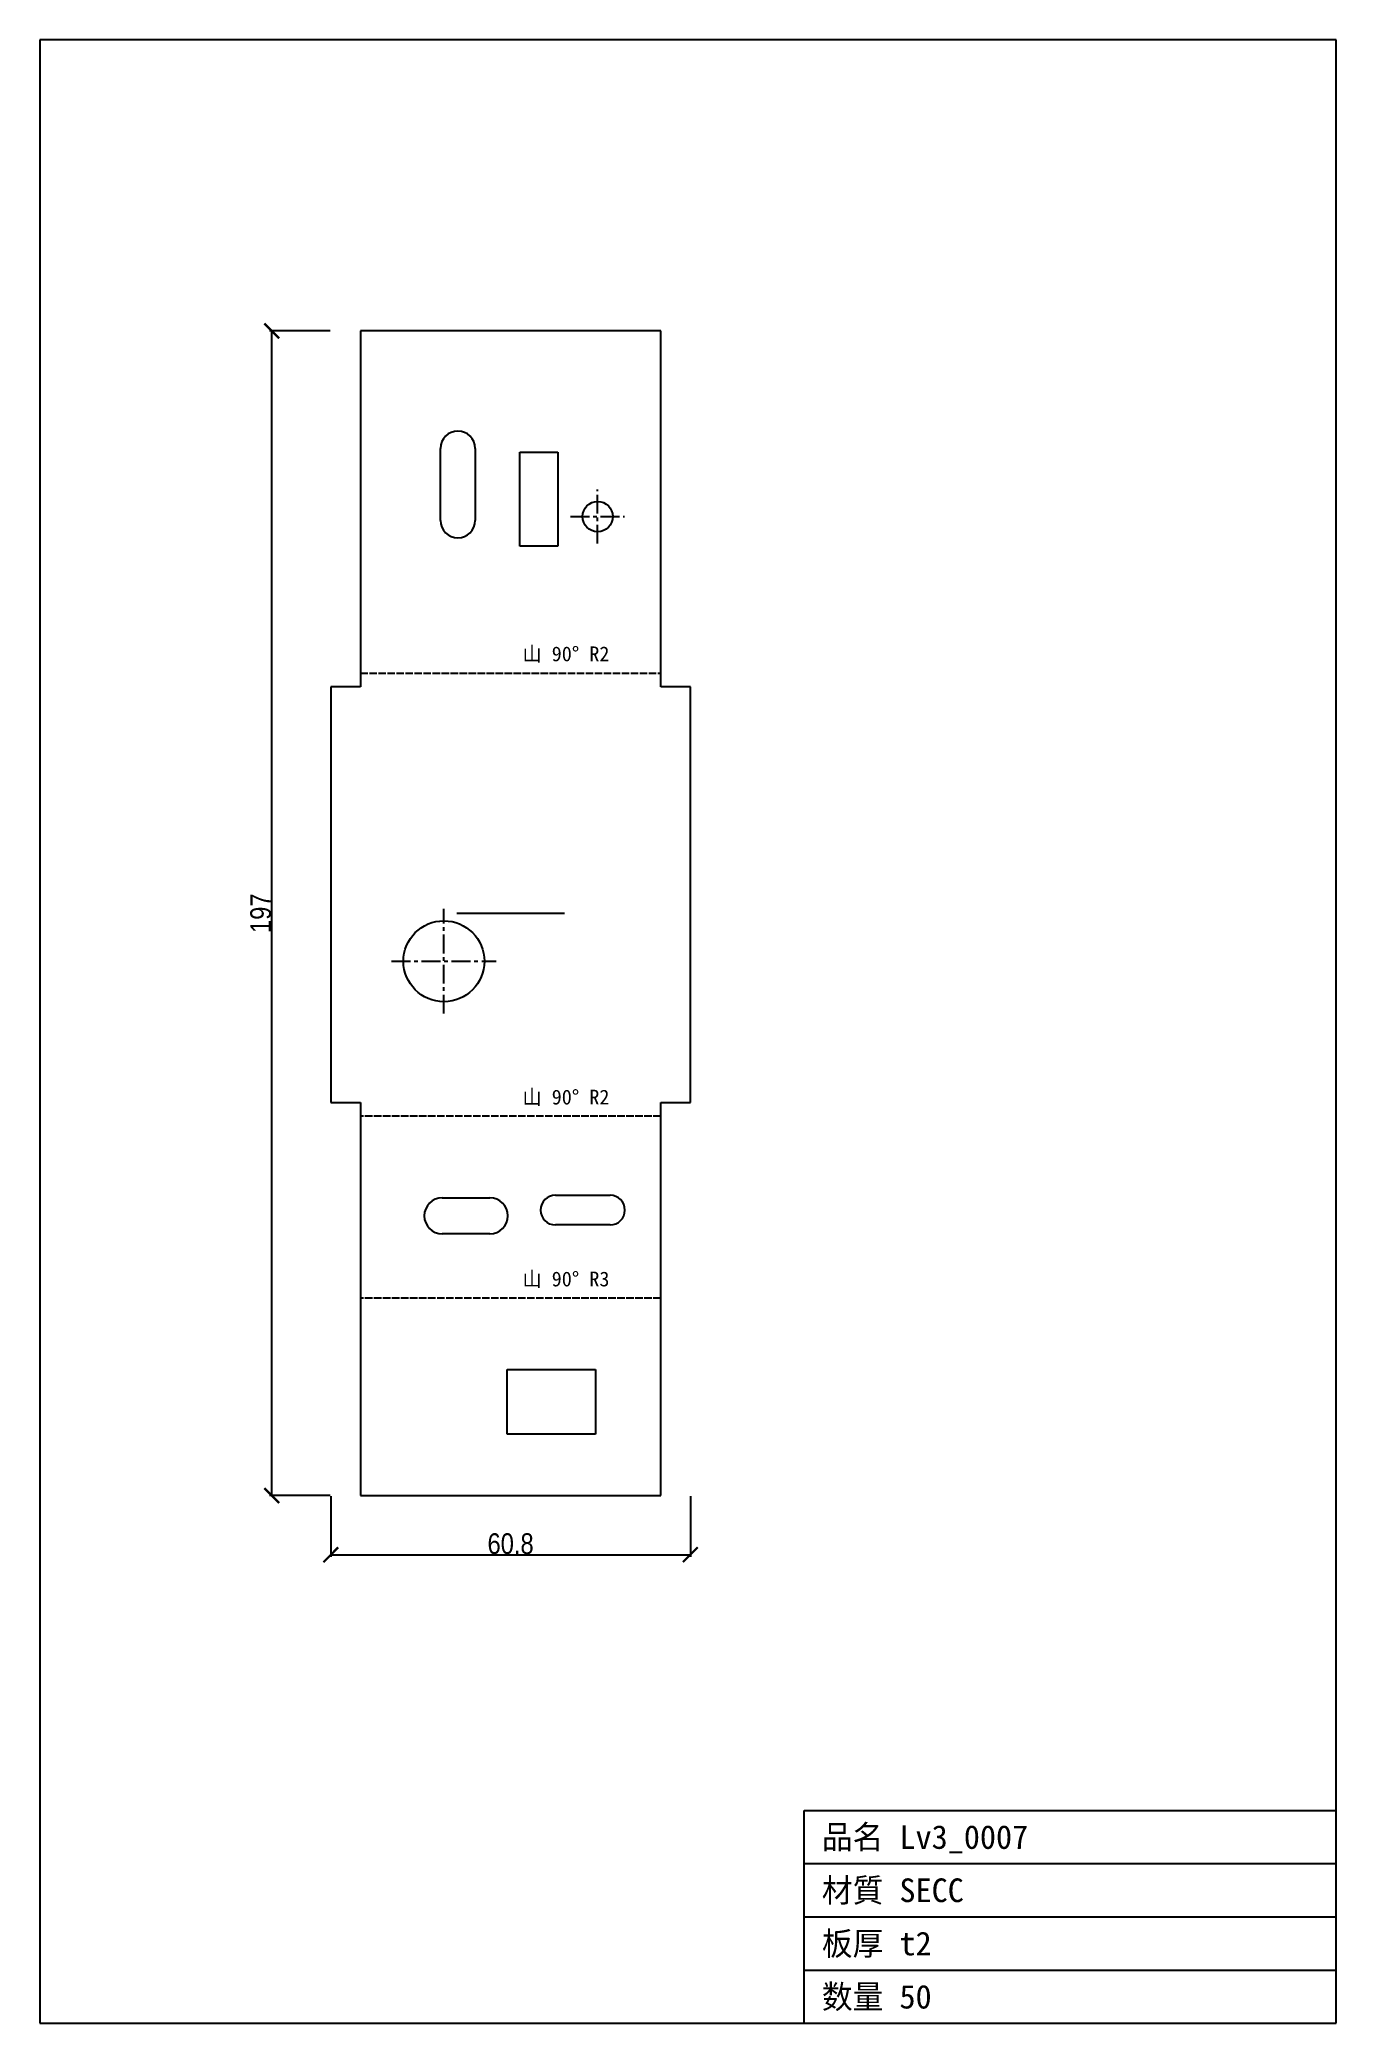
# Model space of a CAD drawing. Header units: millimetres. Extents: x -49 to 170, y -156 to 180.
import ezdxf

# ---------------------------------------------------------------- set-up
doc = ezdxf.new("R2010")
doc.units = ezdxf.units.MM
doc.linetypes.add('CENTER', pattern=[5.08, 3.175, -0.635, 0.635, -0.635])
doc.linetypes.add('DASHED', pattern=[1.524, 1.27, -0.254])
for name, color, linetype in [('BEND', 7, 'Continuous'), ('CENTER', 7, 'Continuous'), ('CUT', 7, 'Continuous'), ('DIM', 7, 'Continuous'), ('FRAME', 7, 'Continuous'), ('MARK', 7, 'Continuous'), ('TEXT', 7, 'Continuous')]:
    doc.layers.add(name, color=color, linetype=linetype)
doc.styles.add('OpenSansCondensed-Light', font='OpenSansCondensed-Light.ttf')
doc.dimstyles.new('EZDXF', dxfattribs={"dimtxt": 0.25, "dimasz": 0.175, "dimexe": 0.375, "dimexo": 0.125, "dimgap": 0.1, "dimtad": 1, "dimlfac": 100, "dimzin": 12, "dimdsep": 46, "dimtxsty": 'OpenSansCondensed-Light', "dimblk": 'ARCHTICK', "dimcen": 2.5, "dimazin": 3, "dimtfac": 0.5, "dimtmove": 2, "dimatfit": 3})

# ---------------------------------------------------------------- blocks, each defined once
blk = doc.blocks.new('_ARCHTICK')
at = {"color": 0, "linetype": 'BYBLOCK', "const_width": 0.15}
blk.add_lwpolyline([(-0.5, -0.5), (0.5, 0.5)], dxfattribs=at)

msp = doc.modelspace()

# ---------------------------------------------------------------- linework, layer by layer
at = {"layer": 'BEND', "color": 3, "linetype": 'DASHED'}
for p, q in [((5, 72.59), (55.8, 72.59)), ((55.8, -2.36), (5, -2.36)), ((55.8, -33.12), (5, -33.12))]:
    msp.add_line(p, q, dxfattribs=at)
at = {"layer": 'CENTER', "color": 1, "linetype": 'CENTER'}
for p, q in [((45.12, 94.48), (45.12, 103.61)), ((40.55, 99.05), (49.68, 99.05)), ((19.12, 15.02), (19.12, 32.71)), ((10.27, 23.86), (27.96, 23.86))]:
    msp.add_line(p, q, dxfattribs=at)
at = {"layer": 'CUT'}
for p, q in [((55.8, 130.46), (5, 130.46)), ((5, 130.46), (5, 70.24)), ((55.8, 70.24), (55.8, 130.46)), ((18.55, 98.4), (18.55, 110.59)), ((24.4, 110.59), (24.4, 98.4)), ((31.96, 94.04), (31.96, 109.96)), ((31.96, 109.96), (38.4, 109.96)), ((38.4, 109.96), (38.4, 94.04)), ((38.4, 94.04), (31.96, 94.04)), ((5, 70.24), (0, 70.24)), ((0, 70.24), (0, 0)), ((60.8, 70.24), (55.8, 70.24)), ((60.8, 0), (60.8, 70.24)), ((0, 0), (5, 0)), ((5, 0), (5, -66.5)), ((55.8, -66.5), (55.8, 0)), ((55.8, 0), (60.8, 0)), ((18.85, -16.14), (26.88, -16.14)), ((37.97, -15.71), (47.23, -15.71)), ((26.88, -22.23), (18.85, -22.23)), ((47.23, -20.72), (37.97, -20.72)), ((29.81, -56.14), (29.81, -45.17)), ((29.81, -45.17), (44.74, -45.17)), ((44.74, -45.17), (44.74, -56.14)), ((44.74, -56.14), (29.81, -56.14)), ((5, -66.5), (55.8, -66.5))]:
    msp.add_line(p, q, dxfattribs=at)
for centre, radius in [((45.12, 99.05), 2.56), ((19.12, 23.86), 6.84)]:
    msp.add_circle(centre, radius, dxfattribs=at)
for centre, radius, start, end in [((21.48, 110.59), 2.93, 0, 180), ((21.48, 98.4), 2.93, 180, 0), ((18.85, -19.19), 3.05, 90, -90), ((26.88, -19.19), 3.05, -90, 90), ((37.97, -18.22), 2.5, 90, -90), ((47.23, -18.22), 2.5, -90, 90)]:
    msp.add_arc(centre, radius, start, end, dxfattribs=at)
at = {"layer": 'FRAME'}
for p, q in [((170.04, 179.7), (-49.24, 179.7)), ((-49.24, 179.7), (-49.24, -155.74)), ((170.04, -155.74), (170.04, 179.7)), ((80.04, -155.74), (80.04, -119.74)), ((80.04, -119.74), (170.04, -119.74)), ((80.04, -128.74), (170.04, -128.74)), ((80.04, -137.74), (170.04, -137.74)), ((80.04, -146.74), (170.04, -146.74)), ((-49.24, -155.74), (170.04, -155.74))]:
    msp.add_line(p, q, dxfattribs=at)
at = {"layer": 'MARK'}
msp.add_line((21.28, 31.98), (39.52, 31.98), dxfattribs=at)

# ---------------------------------------------------------------- texts
at = {"layer": 'TEXT'}
for s, height, p in [('山 90° R2', 2.5, (32.4, 74.59)), ('山 90° R2', 2.5, (32.4, -0.36)), ('山 90° R3', 2.5, (32.4, -31.12)), ('品名 Lv3_0007', 4, (83.04, -126.24)), ('材質 SECC', 4, (83.04, -135.24)), ('板厚 t2', 4, (83.04, -144.24)), ('数量 50', 4, (83.04, -153.24))]:
    msp.add_text(s, height=height, dxfattribs=at).set_placement(p)

# ---------------------------------------------------------------- dimensions: what is measured, and where the dimension line sits
at = {"layer": 'DIM'}
msp.add_linear_dim(base=(-10, -66.5), p1=(0, -66.5), p2=(0, 130.46), angle=90, dimstyle='EZDXF', override={"dimtxt": 3.5, "dimasz": 2.5, "dimdec": 1, "dimlfac": 1}, dxfattribs=at).render()
msp.add_linear_dim(base=(0, -76.5), p1=(0, -66.5), p2=(60.8, -66.5), dimstyle='EZDXF', override={"dimtxt": 3.5, "dimasz": 2.5, "dimdec": 1, "dimlfac": 1}, dxfattribs=at).render()

doc.saveas('drawing.dxf')
